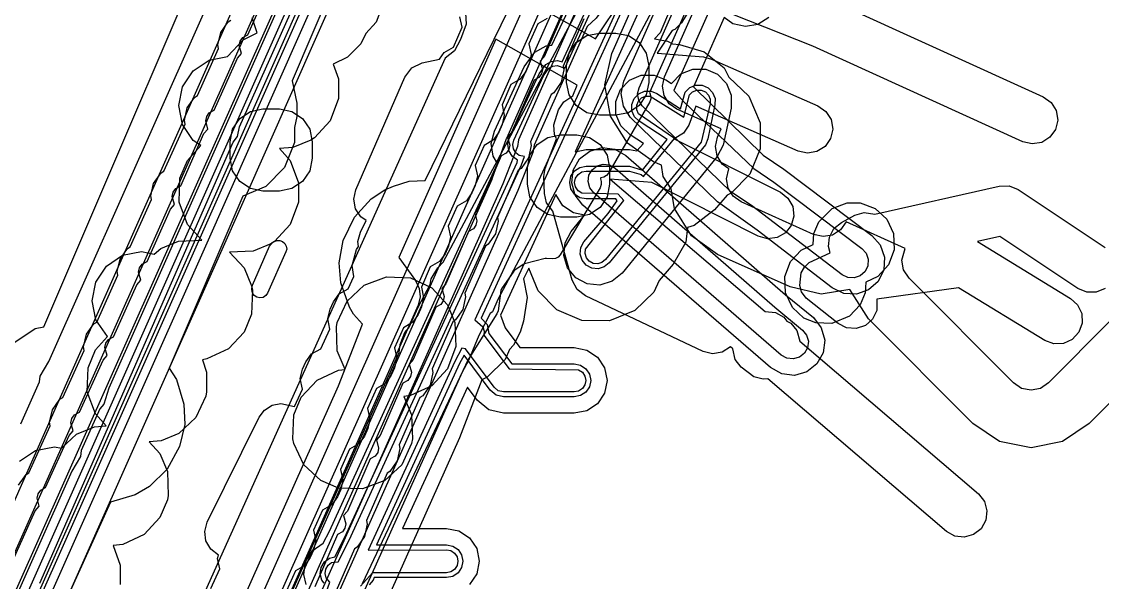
# Model space of a CAD drawing. Header units: metres. Extents: x 3158 to 3711, y 9867 to 11440.
# Drawn here: x 3492.4 to 3558.2, y 11117.2 to 11151.3 of the extents above; entities that cross this region are included whole.
import ezdxf

# ---------------------------------------------------------------- set-up
doc = ezdxf.new("R2010")
doc.units = ezdxf.units.M
for name, color, linetype in [('AI_GREENING_ALLOWED_ZONE', 4, 'Continuous'), ('AI_GREENING_EXCLUSIONS', 1, 'Continuous'), ('AI_GREENING_LAWN', 82, 'Continuous')]:
    doc.layers.add(name, color=color, linetype=linetype)

msp = doc.modelspace()

# ---------------------------------------------------------------- linework, layer by layer
at = {"layer": 'AI_GREENING_ALLOWED_ZONE'}
msp.add_lwpolyline([(3507.366, 11134.769), (3507.254, 11134.611), (3507.091, 11134.508), (3506.9, 11134.474), (3506.711, 11134.515), (3506.552, 11134.626), (3506.446, 11134.788), (3506.41, 11134.978), (3506.411, 11135.045), (3506.452, 11135.241), (3507.491, 11137.621), (3507.675, 11137.838), (3507.758, 11137.893), (3507.926, 11137.964), (3508.109, 11137.969), (3508.282, 11137.909), (3508.421, 11137.79), (3508.508, 11137.629), (3508.532, 11137.448), (3508.489, 11137.27), (3507.366, 11134.769)], close=True, dxfattribs=at)
at = {"layer": 'AI_GREENING_EXCLUSIONS'}
for points in [[(3555.057, 11253.579), (3503.509, 11137.439), (3438.195, 10990.621)], [(3555.97, 11253.172), (3504.422, 11137.032), (3439.109, 10990.216)], [(3462.328, 11052.43), (3511.922, 11163.78), (3521.217, 11184.753), (3520.58, 11184.671), (3519.827, 11184.874), (3519.209, 11185.35), (3518.82, 11186.027), (3518.72, 11186.801), (3518.923, 11187.554), (3520.29, 11190.311), (3520.766, 11190.929), (3521.443, 11191.318), (3522.217, 11191.418), (3522.97, 11191.215), (3523.588, 11190.738), (3523.747, 11190.461), (3550.878, 11251.676)], [(3463.241, 11052.023), (3512.836, 11163.374), (3551.793, 11251.274)], [(3493.517, 11117.118), (3505.284, 11143.948), (3505.534, 11144.305), (3505.665, 11144.879), (3522.916, 11183.387), (3523.076, 11184.23), (3523.421, 11184.828), (3523.717, 11185.174), (3540.6, 11222.861)], [(3548.217, 11215.801), (3526.562, 11167.697), (3526.612, 11166.924), (3526.318, 11165.935), (3525.865, 11165.3), (3525.334, 11164.968), (3519.415, 11151.82), (3519.456, 11151.123), (3519.115, 11150.195), (3518.738, 11149.512), (3518.174, 11149.063), (3501.827, 11112.75)], [(3477.313, 11079.81), (3511.169, 11155.935), (3507.574, 11157.971), (3507.131, 11158.353), (3506.868, 11158.876), (3506.825, 11159.459), (3507.008, 11160.015), (3507.391, 11160.458), (3507.913, 11160.722), (3508.497, 11160.765), (3509.053, 11160.581), (3512.394, 11158.689), (3535.682, 11211.155)], [(3500.266, 11101.19), (3524.852, 11156.44), (3534.84, 11173.997), (3548, 11203.656), (3548.52, 11204.667), (3549.187, 11205.66), (3549.933, 11206.527), (3551.154, 11207.606), (3552.283, 11208.337), (3553.496, 11208.908), (3554.514, 11209.245), (3556.028, 11209.535), (3558.185, 11209.705)], [(3500.944, 11100.256), (3525.766, 11156.034), (3535.734, 11173.546), (3548.914, 11203.25), (3549.394, 11204.181), (3549.997, 11205.073), (3550.692, 11205.875), (3551.709, 11206.774), (3552.722, 11207.438), (3553.81, 11207.959), (3554.828, 11208.296), (3556.017, 11208.528), (3558.128, 11208.707), (3559.627, 11208.503)], [(3558.233, 11206.512), (3557.267, 11206.596), (3556.417, 11206.549), (3555.406, 11206.213), (3554.444, 11205.65), (3553.612, 11204.891), (3552.413, 11203.051), (3551.834, 11201.892), (3534.631, 11163.229), (3531.018, 11158.137), (3526.56, 11152.096), (3526.272, 11151.833), (3526.051, 11151.754), (3522.644, 11144.093), (3522.579, 11143.683), (3521.677, 11141.422), (3508.024, 11110.765)], [(3556.594, 11202.233), (3532.082, 11147.087), (3532.727, 11146.392), (3536.952, 11142.339), (3538.18, 11141.517), (3543.531, 11137.482), (3543.791, 11137.191), (3543.919, 11136.822), (3543.919, 11136.822), (3543.897, 11136.433), (3543.727, 11136.081), (3543.436, 11135.822), (3543.068, 11135.693), (3542.678, 11135.715), (3542.327, 11135.885), (3536.815, 11140.1), (3535.565, 11140.934), (3530.16, 11146.167), (3529.952, 11146.497), (3529.885, 11146.881), (3529.971, 11147.262), (3555.369, 11204.414)], [(3537.871, 11151.527), (3537.211, 11151.111), (3536.442, 11150.979), (3535.68, 11151.152), (3535.152, 11151.526), (3533.281, 11147.316), (3537.533, 11143.154), (3538.782, 11142.315), (3544.133, 11138.28), (3544.653, 11137.698), (3544.91, 11136.961), (3544.865, 11136.182), (3544.526, 11135.479), (3543.944, 11134.96), (3543.207, 11134.703), (3542.428, 11134.747), (3541.725, 11135.086), (3537.162, 11138.589), (3534.752, 11140.313), (3529.435, 11145.478), (3529.018, 11146.138), (3528.886, 11146.907), (3529.057, 11147.668), (3553.894, 11203.557)], [(3552.744, 11201.475), (3535.543, 11162.819), (3531.838, 11157.565), (3527.365, 11151.502), (3526.808, 11150.996), (3523.591, 11143.761), (3523.508, 11143.313), (3522.588, 11141.009), (3508.935, 11110.353)], [(3491.933, 11131.74), (3493.23, 11132.608), (3493.756, 11132.712), (3506.304, 11162.026), (3506.304, 11163.231), (3506.428, 11163.567), (3506.428, 11164.08), (3506.732, 11165.611), (3507.6, 11166.908), (3508.897, 11167.776), (3509.216, 11167.839), (3514.491, 11179.106), (3520.391, 11192.771), (3520.076, 11193.329), (3519.848, 11194.069), (3519.775, 11195.465), (3520.047, 11196.555), (3520.271, 11196.971), (3520.575, 11198.554)], [(3552.945, 11198.1), (3552.579, 11197.411), (3552.319, 11197.091), (3539.937, 11169.566), (3539.858, 11169.079), (3539.586, 11168.347), (3539.338, 11168.08), (3538.767, 11166.807), (3538.043, 11165.451), (3537.983, 11165.093), (3537.569, 11164.431), (3537.249, 11164.091), (3521.38, 11134.373), (3521.049, 11133.636), (3520.923, 11133.518), (3520.217, 11132.196), (3519.586, 11130.657), (3519.213, 11129.956), (3505.077, 11098.408)], [(3552.945, 11198.1), (3552.579, 11197.411), (3552.319, 11197.091), (3539.937, 11169.566), (3539.858, 11169.079), (3539.586, 11168.347), (3539.338, 11168.08), (3538.767, 11166.807), (3538.043, 11165.451), (3537.983, 11165.093), (3537.569, 11164.431), (3537.249, 11164.091), (3521.38, 11134.373), (3521.049, 11133.636), (3520.923, 11133.518), (3520.217, 11132.196), (3519.586, 11130.657), (3519.213, 11129.956), (3505.077, 11098.408)], [(3492.363, 11126.81), (3493.498, 11129.36), (3493.531, 11129.719), (3494.052, 11130.604), (3507.484, 11160.796), (3507.783, 11161.71), (3507.991, 11161.936), (3508.576, 11163.251), (3509.122, 11164.507), (3509.146, 11164.86), (3509.684, 11165.803), (3521.352, 11192.684), (3521.3, 11193.087), (3521.388, 11193.859), (3521.642, 11194.597), (3521.884, 11194.87), (3522.361, 11196.006), (3522.647, 11197.203), (3522.614, 11197.564)], [(3492.363, 11126.81), (3493.498, 11129.36), (3493.531, 11129.719), (3494.052, 11130.604), (3507.484, 11160.796), (3507.783, 11161.71), (3507.991, 11161.936), (3508.576, 11163.251), (3509.122, 11164.507), (3509.146, 11164.86), (3509.684, 11165.803), (3521.352, 11192.684), (3521.3, 11193.087), (3521.388, 11193.859), (3521.642, 11194.597), (3521.884, 11194.87), (3522.361, 11196.006), (3522.647, 11197.203), (3522.614, 11197.564)], [(3501.439, 11100.071), (3515.37, 11131.161), (3515.447, 11131.646), (3515.717, 11132.378), (3515.965, 11132.646), (3516.533, 11133.921), (3517.259, 11135.281), (3517.319, 11135.639), (3517.733, 11136.301), (3518.059, 11136.647), (3533.92, 11166.351)], [(3501.439, 11100.071), (3515.37, 11131.161), (3515.447, 11131.646), (3515.717, 11132.378), (3515.965, 11132.646), (3516.533, 11133.921), (3517.259, 11135.281), (3517.319, 11135.639), (3517.733, 11136.301), (3518.059, 11136.647), (3533.92, 11166.351)], [(3511.084, 11159.048), (3497.711, 11128.987), (3497.4, 11128), (3497.153, 11127.732), (3496.018, 11125.184), (3495.985, 11124.823), (3495.46, 11123.933), (3482.424, 11094.674)], [(3511.084, 11159.048), (3497.711, 11128.987), (3497.4, 11128), (3497.153, 11127.732), (3496.018, 11125.184), (3495.985, 11124.823), (3495.46, 11123.933), (3482.424, 11094.674)], [(3512.769, 11156.799), (3508.87, 11147.69), (3509.143, 11146.317), (3509.143, 11145.511), (3509.012, 11144.852), (3509.012, 11143.927), (3508.392, 11142.405), (3507.269, 11141.261), (3505.858, 11140.655), (3501.387, 11130.209), (3501.832, 11129.51), (3502.282, 11128.01), (3502.325, 11126.777), (3502.011, 11125.437), (3501.259, 11124.064), (3500.188, 11122.998), (3499.318, 11122.491), (3497.806, 11122.04), (3493.386, 11112.286)], [(3503.76, 11111.35), (3511.692, 11129.135), (3513.144, 11132.879), (3512.599, 11133.488), (3512.346, 11133.913), (3511.822, 11135.389), (3511.718, 11136.618), (3511.965, 11137.972), (3512.649, 11139.381), (3513.666, 11140.498), (3514.511, 11141.047), (3515.023, 11141.268), (3515.986, 11141.57), (3516.95, 11141.618), (3523.665, 11155.386)], [(3509.802, 11113.375), (3511.157, 11117.184), (3510.935, 11117.438), (3510.868, 11117.703), (3510.907, 11117.973), (3511.047, 11118.208), (3511.267, 11118.371), (3511.658, 11118.419), (3512.324, 11119.745), (3522.82, 11142.58), (3522.997, 11143.085), (3522.688, 11143.143), (3522.467, 11143.304), (3522.325, 11143.537), (3522.283, 11143.807), (3522.348, 11144.072), (3524.166, 11147.987), (3524.492, 11148.445), (3524.729, 11148.581), (3524.999, 11148.616), (3525.453, 11148.45), (3528.756, 11155.665)], [(3510.812, 11117.11), (3510.664, 11117.309), (3510.568, 11117.688), (3510.625, 11118.074), (3510.825, 11118.409), (3511.138, 11118.642), (3511.469, 11118.725), (3512.052, 11119.871), (3522.548, 11142.705), (3522.586, 11142.865), (3522.246, 11143.101), (3522.044, 11143.434), (3521.984, 11143.82), (3522.076, 11144.199), (3523.894, 11148.113), (3524.294, 11148.671), (3524.633, 11148.865), (3525.02, 11148.915), (3525.301, 11148.839), (3528.431, 11155.676)], [(3579.93, 11149.518), (3557.372, 11126.828), (3555.748, 11125.74), (3553.832, 11125.357), (3551.915, 11125.738), (3550.29, 11126.826), (3543.927, 11133.204), (3542.802, 11134.994), (3541.064, 11134.702), (3539.163, 11135.14), (3534.75, 11137.123), (3533.161, 11138.255), (3532.126, 11139.909), (3531.924, 11141.11), (3531.449, 11141.866), (3531.334, 11142.544), (3530.856, 11142.758), (3529.268, 11143.881), (3528.228, 11145.525), (3527.894, 11147.441), (3528.317, 11149.339), (3530.99, 11155.408)], [(3509.723, 11117.03), (3509.57, 11117.637), (3509.683, 11118.409), (3510.083, 11119.079), (3510.751, 11119.556), (3511.144, 11120.289), (3521.37, 11142.654), (3521.104, 11143.091), (3520.984, 11143.862), (3521.169, 11144.62), (3522.987, 11148.534), (3523.637, 11149.424), (3524.313, 11149.813), (3524.668, 11149.859), (3526.869, 11154.547)], [(3529.756, 11154.487), (3519.988, 11133.149), (3520.466, 11132.712), (3520.553, 11132.453), (3520.536, 11132.21), (3522.073, 11130.154), (3526.299, 11130.101), (3526.526, 11129.949), (3526.678, 11129.722), (3526.731, 11129.454), (3526.678, 11129.186), (3526.526, 11128.959), (3526.299, 11128.808), (3526.031, 11128.754), (3521.722, 11128.754), (3521.408, 11128.829), (3521.161, 11129.035), (3519.415, 11131.372), (3519.193, 11131.421), (3518.766, 11130.614), (3513.489, 11119.135), (3518.25, 11119.154), (3518.518, 11119.1), (3518.745, 11118.949), (3518.897, 11118.721), (3518.95, 11118.454), (3518.897, 11118.186), (3518.745, 11117.959), (3518.518, 11117.807), (3518.25, 11117.754), (3513.747, 11117.754), (3513.029, 11116.934)], [(3529.966, 11154.224), (3520.36, 11133.241), (3520.727, 11132.862), (3520.838, 11132.307), (3522.223, 11130.454), (3526.031, 11130.454), (3526.414, 11130.378), (3526.738, 11130.161), (3526.955, 11129.837), (3527.031, 11129.454), (3526.955, 11129.072), (3526.738, 11128.747), (3526.414, 11128.53), (3526.031, 11128.454), (3521.722, 11128.454), (3521.274, 11128.56), (3520.921, 11128.856), (3519.325, 11130.991), (3519.038, 11130.488), (3514.007, 11119.454), (3518.25, 11119.454), (3518.633, 11119.377), (3518.957, 11119.161), (3519.174, 11118.836), (3519.25, 11118.454), (3519.174, 11118.071), (3518.957, 11117.746), (3518.633, 11117.53), (3518.25, 11117.454), (3513.858, 11117.454), (3513.804, 11117.301), (3513.545, 11117.009)], [(3491.801, 11118.346), (3493.229, 11121.519), (3493.472, 11121.795), (3493.342, 11122.288), (3493.403, 11122.554), (3493.562, 11122.776), (3493.865, 11122.933), (3495.292, 11126.106), (3495.536, 11126.382), (3495.406, 11126.874), (3495.467, 11127.141), (3495.625, 11127.363), (3495.928, 11127.52), (3497.356, 11130.693), (3497.599, 11130.969), (3497.469, 11131.461), (3497.53, 11131.727), (3497.689, 11131.95), (3497.992, 11132.107), (3499.414, 11135.278), (3499.656, 11135.555), (3499.524, 11136.047), (3499.584, 11136.313), (3499.741, 11136.536), (3500.043, 11136.695), (3501.455, 11139.875), (3501.697, 11140.152), (3501.564, 11140.644), (3501.624, 11140.91), (3501.782, 11141.134), (3502.084, 11141.292), (3503.495, 11144.472), (3503.737, 11144.749), (3503.605, 11145.241), (3503.665, 11145.507), (3503.822, 11145.731), (3504.124, 11145.889), (3505.536, 11149.069), (3505.778, 11149.346), (3505.645, 11149.838), (3505.705, 11150.105), (3505.863, 11150.328), (3506.165, 11150.486), (3507.576, 11153.666)], [(3577.457, 11151.995), (3554.893, 11129.298), (3554.405, 11128.972), (3553.83, 11128.857), (3553.255, 11128.971), (3552.768, 11129.298), (3546.405, 11135.676), (3546.073, 11136.181), (3545.968, 11136.777), (3546.163, 11137.489), (3542.586, 11139.097), (3542.242, 11138.608), (3541.746, 11138.298), (3541.168, 11138.201), (3540.598, 11138.332), (3536.185, 11140.316), (3535.708, 11140.655), (3535.398, 11141.151), (3535.301, 11141.728), (3535.444, 11142.324), (3535.03, 11142.619), (3534.719, 11143.114), (3534.622, 11143.69), (3534.751, 11144.259), (3534.972, 11144.754), (3532.282, 11145.954), (3531.805, 11146.291), (3531.805, 11146.291), (3531.493, 11146.784), (3531.393, 11147.359), (3531.52, 11147.929), (3534.193, 11153.998)], [(3530.416, 11152.924), (3526.094, 11143.363), (3526.755, 11143.494), (3529.385, 11143.494), (3529.839, 11143.416), (3530.251, 11143.867), (3529.426, 11144.389), (3528.868, 11144.934), (3528.561, 11145.652), (3528.552, 11146.432), (3528.842, 11147.157), (3529.387, 11147.715), (3530.105, 11148.022), (3530.885, 11148.031), (3531.61, 11147.741), (3531.947, 11147.521), (3532.524, 11148.11), (3533.248, 11148.4), (3534.029, 11148.39), (3534.746, 11148.083), (3535.291, 11147.525), (3535.581, 11146.8), (3535.571, 11146.02), (3535.087, 11143.762), (3534.721, 11143.073), (3528.937, 11135.983), (3528.335, 11135.486), (3527.589, 11135.257), (3526.812, 11135.331), (3526.123, 11135.697), (3525.626, 11136.299), (3525.397, 11137.045), (3525.471, 11137.822), (3525.837, 11138.511), (3526.655, 11139.514), (3525.99, 11139.646), (3525.341, 11140.08), (3524.901, 11140.758), (3521.542, 11133.419), (3521.834, 11132.646), (3522.724, 11131.454), (3526.031, 11131.454), (3526.796, 11131.302), (3527.445, 11130.869), (3527.879, 11130.22), (3528.031, 11129.454), (3527.879, 11128.689), (3527.445, 11128.04), (3526.796, 11127.607), (3526.031, 11127.454), (3521.722, 11127.454), (3520.826, 11127.666), (3520.12, 11128.257), (3519.53, 11129.047), (3515.569, 11120.454), (3518.25, 11120.454), (3519.015, 11120.301), (3519.664, 11119.868), (3520.098, 11119.219), (3520.25, 11118.454), (3520.098, 11117.688), (3519.664, 11117.039)], [(3522.491, 11152.97), (3527.327, 11150.231), (3529.015, 11152.764)], [(3514.48, 11152.6), (3513.972, 11151.245), (3513.358, 11150.56), (3513.038, 11149.93), (3512.228, 11149.12), (3511.363, 11148.701), (3511.682, 11147.796), (3511.682, 11146.609), (3511.175, 11145.254), (3510.215, 11144.223), (3509.993, 11144.073), (3508.91, 11143.62), (3508.093, 11143.565), (3508.747, 11142.84), (3509.255, 11141.486), (3509.255, 11140.298), (3508.747, 11138.944), (3507.787, 11137.912), (3507.566, 11137.763), (3506.482, 11137.31), (3505.059, 11137.255), (3505.945, 11136.296), (3506.398, 11135.213), (3506.453, 11134.942), (3506.398, 11133.483), (3505.945, 11132.4), (3504.985, 11131.368), (3503.681, 11130.766), (3503.406, 11130.711), (3503.662, 11129.958), (3503.662, 11128.77), (3503.608, 11128.499), (3503.005, 11127.194), (3501.973, 11126.235), (3500.89, 11125.781), (3500.168, 11125.727), (3500.821, 11125.002), (3501.274, 11123.918), (3501.329, 11122.46), (3501.274, 11122.189), (3500.821, 11121.105), (3499.861, 11120.073), (3498.557, 11119.471), (3497.966, 11119.416), (3498.407, 11118.221), (3498.407, 11117.034)], [(3525.578, 11152.335), (3524.199, 11149.15), (3523.96, 11148.871), (3524.097, 11148.38), (3524.039, 11148.113), (3523.884, 11147.889), (3523.584, 11147.728), (3522.205, 11144.543), (3521.966, 11144.264), (3522.103, 11143.773), (3522.045, 11143.506), (3521.89, 11143.281), (3521.59, 11143.12), (3520.211, 11139.935), (3519.972, 11139.656), (3520.109, 11139.165), (3520.051, 11138.898), (3519.896, 11138.673), (3519.595, 11138.512), (3518.217, 11135.327), (3517.978, 11135.048), (3518.115, 11134.558), (3518.057, 11134.291), (3517.902, 11134.066), (3517.601, 11133.905), (3516.223, 11130.72), (3515.983, 11130.441), (3516.12, 11129.95), (3516.063, 11129.683), (3515.908, 11129.458), (3515.607, 11129.297), (3514.229, 11126.112), (3513.989, 11125.833), (3514.126, 11125.342), (3514.069, 11125.075), (3513.913, 11124.851), (3513.613, 11124.69), (3512.235, 11121.505), (3511.995, 11121.226), (3512.132, 11120.735), (3512.075, 11120.468), (3511.919, 11120.243), (3511.619, 11120.082), (3510.24, 11116.897)], [(3541.765, 11152.534), (3554.571, 11146.71), (3555.046, 11146.369), (3555.355, 11145.871), (3555.449, 11145.294), (3555.316, 11144.724), (3554.974, 11144.249), (3554.476, 11143.94), (3553.899, 11143.846), (3553.329, 11143.979), (3540.557, 11149.788), (3533.736, 11152.497)], [(3492.276, 11124.54), (3493.25, 11125.19), (3494.398, 11125.418), (3494.823, 11125.334), (3495.744, 11126.183), (3496.827, 11126.636), (3497.549, 11126.691), (3496.896, 11127.416), (3496.388, 11128.77), (3496.443, 11130.229), (3496.896, 11131.312), (3497.636, 11132.125), (3496.915, 11133.145), (3496.687, 11134.294), (3496.915, 11135.442), (3497.566, 11136.415), (3498.539, 11137.065), (3499.687, 11137.294), (3500.458, 11137.14), (3500.868, 11137.477), (3501.951, 11137.931), (3503.374, 11137.985), (3502.488, 11138.944), (3501.98, 11140.298), (3502.035, 11141.757), (3502.488, 11142.84), (3503.314, 11143.738), (3502.842, 11144.053), (3502.192, 11145.026), (3501.964, 11146.174), (3502.192, 11147.322), (3502.842, 11148.296), (3503.816, 11148.946), (3504.927, 11149.167), (3505.876, 11150.183), (3506.741, 11150.601), (3506.421, 11151.506)], [(3533.055, 11152.043), (3532.559, 11151.219), (3532.146, 11150.805), (3531.992, 11150.741), (3531.07, 11149.356), (3533.89, 11149.132), (3534.376, 11149.009), (3540.861, 11146.152), (3541.34, 11145.816), (3541.655, 11145.322), (3541.756, 11144.745), (3541.629, 11144.174), (3541.293, 11143.695), (3540.799, 11143.381), (3540.223, 11143.279), (3539.652, 11143.406), (3533.43, 11146.147), (3533.006, 11144.99), (3532.683, 11144.502), (3532.12, 11144.159), (3538.574, 11140.905), (3539.035, 11140.545), (3539.324, 11140.035), (3539.395, 11139.454), (3539.238, 11138.89), (3538.878, 11138.429), (3538.369, 11138.141), (3537.788, 11138.07), (3537.224, 11138.226), (3530.745, 11141.493), (3528.211, 11141.706), (3537.644, 11133.643), (3538.277, 11133.588), (3538.787, 11133.302), (3538.976, 11133.062), (3539.209, 11132.94), (3539.585, 11132.492), (3539.752, 11131.84), (3550.623, 11122.548), (3550.985, 11122.088), (3551.143, 11121.525), (3551.074, 11120.944), (3550.788, 11120.433), (3550.328, 11120.071), (3549.765, 11119.913), (3549.184, 11119.982), (3548.673, 11120.268), (3537.804, 11129.559), (3537.518, 11129.523), (3536.953, 11129.678), (3536.194, 11130.269), (3535.832, 11130.729), (3535.683, 11131.372), (3535.545, 11131.49), (3535.031, 11131.17), (3534.452, 11131.082), (3533.884, 11131.223), (3526.706, 11134.592), (3526.198, 11134.981), (3525.899, 11135.547), (3524.727, 11139.744), (3524.343, 11140.25), (3524.214, 11140.821), (3524.186, 11141.853), (3524.259, 11142.356), (3524.95, 11144.162), (3524.82, 11144.42), (3524.778, 11145.004), (3525.081, 11145.917), (3525.393, 11146.412), (3525.95, 11146.767), (3526.201, 11147.421), (3521.265, 11150.217), (3515.349, 11136.93), (3516.372, 11135.524), (3516.6, 11135.056), (3516.655, 11134.538), (3516.529, 11134.033), (3501.636, 11100.58)], [(3503.907, 11116.788), (3504.455, 11117.981), (3504.325, 11118.621), (3504.373, 11118.823), (3503.911, 11119.179), (3503.62, 11119.687), (3503.545, 11120.267), (3503.698, 11120.832), (3506.867, 11127.217), (3507.189, 11127.649), (3507.644, 11127.939), (3508.172, 11128.05), (3509, 11127.863), (3509.489, 11128.927), (3509.359, 11129.567), (3509.495, 11130.136), (3509.704, 11130.591), (3510.047, 11131.064), (3510.618, 11131.382), (3511.167, 11132.576), (3511.037, 11133.216), (3511.173, 11133.785), (3511.382, 11134.239), (3511.725, 11134.713), (3512.281, 11135.029), (3512.608, 11135.78), (3512.524, 11136.449), (3512.778, 11137.422), (3512.908, 11137.609), (3512.868, 11137.91), (3513.021, 11138.475), (3513.371, 11139.183), (3513.045, 11139.408), (3512.729, 11139.9), (3512.624, 11140.476), (3512.748, 11141.048), (3515.727, 11147.904), (3516.15, 11148.464), (3516.781, 11148.771), (3517.84, 11149.004), (3518.118, 11149.407), (3518.682, 11149.736), (3519.206, 11150.941), (3519.062, 11151.579)], [(3524.382, 11151.477), (3523.816, 11151.152), (3523.272, 11149.925), (3523.411, 11149.287), (3523.283, 11148.716), (3523.08, 11148.259), (3522.743, 11147.78), (3522.177, 11147.454), (3521.635, 11146.228), (3521.774, 11145.59), (3521.646, 11145.019), (3521.444, 11144.562), (3521.107, 11144.083), (3520.541, 11143.757), (3519.998, 11142.53), (3520.138, 11141.892), (3520.01, 11141.321), (3519.808, 11140.864), (3519.471, 11140.385), (3518.905, 11140.059), (3518.362, 11138.832), (3518.502, 11138.194), (3518.374, 11137.623), (3518.172, 11137.166), (3517.835, 11136.687), (3517.269, 11136.361), (3516.726, 11135.134), (3516.865, 11134.496), (3516.738, 11133.925), (3516.535, 11133.467), (3516.199, 11132.989), (3515.632, 11132.663), (3515.09, 11131.436), (3515.229, 11130.798), (3515.101, 11130.227), (3514.899, 11129.769), (3514.562, 11129.291), (3513.996, 11128.965), (3513.453, 11127.738), (3513.593, 11127.1), (3513.465, 11126.528), (3513.263, 11126.071), (3512.926, 11125.592), (3512.36, 11125.266), (3511.812, 11124.036), (3511.949, 11123.398), (3511.819, 11122.827), (3511.615, 11122.371), (3511.277, 11121.893), (3510.71, 11121.569), (3510.163, 11120.344), (3510.3, 11119.705), (3510.171, 11119.134), (3509.967, 11118.678), (3509.628, 11118.2), (3509.061, 11117.876), (3508.514, 11116.651)], [(3531.867, 11152.046), (3531.263, 11150.601), (3530.919, 11150.237), (3531.699, 11150.092), (3532.015, 11149.94), (3532.44, 11149.899), (3533.934, 11149.45), (3535.143, 11148.463), (3535.44, 11147.911), (3536.664, 11146.75), (3537.342, 11145.129), (3537.342, 11143.545), (3536.718, 11142.004), (3535.584, 11140.844), (3535.327, 11140.716), (3534.56, 11139.829), (3533.328, 11138.871), (3532.93, 11138.761), (3532.819, 11137.876), (3532.048, 11136.52), (3531.193, 11135.532), (3530.88, 11134.834), (3529.72, 11133.7), (3528.179, 11133.076), (3526.498, 11133.096), (3524.974, 11133.754), (3523.84, 11134.914), (3523.263, 11136.294), (3522.94, 11135.626), (3523.165, 11134.494), (3522.944, 11133.053), (3522.732, 11132.398), (3522.339, 11131.608), (3522.09, 11131.341), (3521.818, 11130.728), (3520.738, 11129.648), (3520.413, 11129.496), (3519.039, 11125.967), (3509.926, 11105.533)], [(3526.612, 11151.453), (3525.356, 11148.581), (3525.397, 11148.36), (3525.232, 11147.597), (3524.789, 11146.955), (3524.618, 11146.845), (3523.362, 11143.974), (3523.403, 11143.752), (3523.238, 11142.989), (3522.795, 11142.347), (3522.624, 11142.237), (3521.368, 11139.366), (3521.408, 11139.145), (3521.244, 11138.382), (3520.8, 11137.74), (3520.63, 11137.63), (3519.374, 11134.759), (3519.414, 11134.537), (3519.25, 11133.774), (3518.806, 11133.132), (3518.636, 11133.022), (3517.38, 11130.151), (3517.42, 11129.929), (3517.256, 11129.167), (3516.812, 11128.525), (3516.642, 11128.415), (3515.386, 11125.543), (3515.426, 11125.322), (3515.262, 11124.559), (3514.818, 11123.917), (3514.648, 11123.807), (3513.391, 11120.936), (3513.432, 11120.714), (3513.268, 11119.951), (3512.824, 11119.309), (3512.653, 11119.199), (3511.397, 11116.328)], [(3492.218, 11123.087), (3492.671, 11123.723), (3492.843, 11123.83), (3494.143, 11126.691), (3494.106, 11126.913), (3494.281, 11127.674), (3494.734, 11128.309), (3494.906, 11128.417), (3496.207, 11131.278), (3496.17, 11131.5), (3496.345, 11132.261), (3496.798, 11132.896), (3496.97, 11133.004), (3498.263, 11135.857), (3498.224, 11136.079), (3498.396, 11136.841), (3498.845, 11137.478), (3499.017, 11137.587), (3500.303, 11140.454), (3500.265, 11140.676), (3500.436, 11141.438), (3500.886, 11142.076), (3501.057, 11142.184), (3502.344, 11145.052), (3502.305, 11145.274), (3502.477, 11146.035), (3502.926, 11146.673), (3503.098, 11146.781), (3504.384, 11149.649), (3504.346, 11149.871), (3504.517, 11150.632), (3504.967, 11151.27), (3505.138, 11151.378)], [(3558.338, 11135.042), (3557.797, 11134.817), (3557.212, 11134.817), (3556.671, 11135.041), (3551.921, 11138.21), (3550.561, 11137.904), (3556.231, 11134.447), (3556.662, 11134.05), (3556.908, 11133.519), (3556.932, 11132.935), (3556.731, 11132.385), (3556.335, 11131.954), (3555.804, 11131.708), (3555.219, 11131.684), (3554.669, 11131.885), (3549.408, 11135.093), (3544.45, 11134.388), (3544.443, 11133.711), (3544.184, 11133.187), (3543.744, 11132.801), (3543.19, 11132.613), (3542.606, 11132.651), (3542.081, 11132.91), (3540.135, 11134.458), (3539.865, 11134.845), (3539.755, 11135.235), (3539.843, 11135.993), (3540.04, 11136.347), (3540.325, 11136.635), (3540.325, 11136.635), (3541.595, 11137.217), (3541.502, 11137.594), (3541.559, 11138.177), (3541.834, 11138.693), (3542.286, 11139.065), (3543.109, 11139.506), (3543.669, 11139.676), (3544.327, 11139.579), (3551.89, 11141.277), (3552.493, 11141.289), (3553.051, 11141.062), (3558.336, 11137.536)]]:
    msp.add_lwpolyline(points, dxfattribs=at)
for points in [[(3529.978, 11150.004), (3530.412, 11149.355), (3530.564, 11148.59), (3530.564, 11147.59), (3530.412, 11146.825), (3529.978, 11146.176), (3529.329, 11145.742), (3528.564, 11145.59), (3527.564, 11145.59), (3526.799, 11145.742), (3526.15, 11146.176), (3525.716, 11146.825), (3525.564, 11147.59), (3525.564, 11148.59), (3525.716, 11149.355), (3526.15, 11150.004), (3526.799, 11150.438), (3527.564, 11150.59), (3528.564, 11150.59), (3529.329, 11150.438), (3529.978, 11150.004)], [(3525.831, 11141.112), (3525.755, 11141.494), (3525.831, 11141.877), (3526.048, 11142.201), (3526.372, 11142.418), (3526.755, 11142.494), (3529.385, 11142.494), (3530.183, 11142.256), (3531.692, 11144.107), (3529.972, 11145.227), (3529.693, 11145.5), (3529.54, 11145.858), (3529.535, 11146.249), (3529.68, 11146.611), (3529.953, 11146.89), (3530.311, 11147.043), (3530.702, 11147.048), (3531.064, 11146.903), (3532.495, 11145.971), (3532.79, 11146.999), (3533.069, 11147.272), (3533.431, 11147.417), (3533.822, 11147.412), (3534.18, 11147.258), (3534.453, 11146.979), (3534.598, 11146.617), (3534.593, 11146.227), (3534.154, 11144.153), (3534.009, 11143.791), (3528.162, 11136.615), (3527.861, 11136.366), (3527.488, 11136.252), (3527.1, 11136.289), (3526.755, 11136.472), (3526.506, 11136.773), (3526.392, 11137.146), (3526.429, 11137.534), (3526.612, 11137.879), (3528.097, 11139.62), (3528.645, 11140.374), (3528.56, 11140.494), (3526.755, 11140.494), (3526.372, 11140.57), (3526.048, 11140.787), (3525.831, 11141.112)], [(3526.055, 11141.494), (3526.108, 11141.762), (3526.26, 11141.989), (3526.487, 11142.141), (3526.755, 11142.194), (3529.385, 11142.194), (3530.1, 11141.973), (3530.241, 11141.853), (3532.136, 11144.176), (3529.941, 11145.669), (3529.833, 11145.92), (3529.83, 11146.193), (3529.931, 11146.447), (3530.122, 11146.642), (3530.373, 11146.75), (3530.646, 11146.753), (3532.698, 11145.481), (3533.037, 11146.83), (3533.233, 11147.02), (3533.486, 11147.122), (3533.76, 11147.119), (3534.011, 11147.011), (3534.201, 11146.816), (3534.303, 11146.562), (3534.299, 11146.289), (3533.758, 11143.955), (3527.929, 11136.805), (3527.719, 11136.631), (3527.458, 11136.551), (3527.186, 11136.577), (3526.945, 11136.705), (3526.771, 11136.915), (3526.691, 11137.176), (3526.717, 11137.448), (3529.056, 11140.4), (3528.707, 11140.794), (3526.487, 11140.847), (3526.26, 11140.999), (3526.108, 11141.226), (3526.055, 11141.494)], [(3509.5, 11145.389), (3509.934, 11144.74), (3510.086, 11143.975), (3510.086, 11142.975), (3509.934, 11142.21), (3509.5, 11141.561), (3508.851, 11141.127), (3508.086, 11140.975), (3507.086, 11140.975), (3506.321, 11141.127), (3505.672, 11141.561), (3505.238, 11142.21), (3505.086, 11142.975), (3505.086, 11143.975), (3505.238, 11144.74), (3505.672, 11145.389), (3506.321, 11145.823), (3507.086, 11145.975), (3508.086, 11145.975), (3508.851, 11145.823), (3509.5, 11145.389)], [(3527.599, 11143.806), (3528.033, 11143.157), (3528.185, 11142.392), (3528.185, 11141.392), (3528.033, 11140.627), (3527.599, 11139.978), (3526.95, 11139.544), (3526.185, 11139.392), (3525.185, 11139.392), (3524.42, 11139.544), (3523.771, 11139.978), (3523.337, 11140.627), (3523.185, 11141.392), (3523.185, 11142.392), (3523.337, 11143.157), (3523.771, 11143.806), (3524.42, 11144.24), (3525.185, 11144.392), (3526.185, 11144.392), (3526.95, 11144.24), (3527.599, 11143.806)], [(3527.726, 11143.616), (3528.5, 11143.519), (3529.179, 11143.133), (3538.884, 11134.668), (3540.581, 11133.274), (3541.062, 11132.66), (3541.272, 11131.909), (3541.178, 11131.134), (3540.795, 11130.454), (3540.181, 11129.973), (3539.43, 11129.763), (3538.655, 11129.857), (3537.975, 11130.24), (3526.561, 11140.109), (3526.082, 11140.725), (3525.875, 11141.477), (3525.972, 11142.251), (3526.358, 11142.93), (3526.974, 11143.409), (3527.726, 11143.616)], [(3527.798, 11142.618), (3528.185, 11142.57), (3528.524, 11142.377), (3538.23, 11133.912), (3539.929, 11132.516), (3540.17, 11132.209), (3540.275, 11131.833), (3540.228, 11131.445), (3540.037, 11131.106), (3539.73, 11130.865), (3539.354, 11130.76), (3538.966, 11130.807), (3538.626, 11130.998), (3527.216, 11140.865), (3526.976, 11141.173), (3526.873, 11141.549), (3526.921, 11141.936), (3527.114, 11142.275), (3527.422, 11142.515), (3527.798, 11142.618)], [(3540.57, 11137.728), (3540.609, 11138.388), (3540.911, 11139.111), (3541.717, 11139.917), (3542.634, 11140.258), (3543.426, 11140.258), (3544.343, 11139.917), (3545.042, 11139.27), (3545.451, 11138.388), (3545.49, 11137.402), (3545.149, 11136.485), (3544.502, 11135.786), (3543.774, 11135.441), (3543.735, 11134.781), (3543.433, 11134.058), (3542.786, 11133.359), (3541.71, 11132.911), (3540.724, 11132.95), (3540.001, 11133.252), (3539.302, 11133.899), (3538.893, 11134.781), (3538.854, 11135.767), (3539.195, 11136.684), (3539.842, 11137.383), (3540.57, 11137.728)], [(3512.089, 11130.124), (3511.608, 11131.248), (3511.554, 11132.706), (3511.608, 11132.977), (3512.211, 11134.282), (3513.243, 11135.242), (3514.597, 11135.75), (3516.056, 11135.695), (3517.36, 11135.092), (3518.32, 11134.061), (3518.773, 11132.977), (3518.828, 11131.519), (3518.32, 11130.164), (3517.36, 11129.133), (3516.056, 11128.53), (3515.652, 11128.475), (3516.132, 11127.352), (3516.187, 11125.893), (3516.132, 11125.622), (3515.53, 11124.317), (3514.498, 11123.358), (3513.143, 11122.85), (3511.685, 11122.905), (3510.602, 11123.358), (3509.57, 11124.317), (3508.967, 11125.622), (3508.913, 11125.893), (3508.967, 11127.352), (3509.42, 11128.435), (3510.38, 11129.467), (3511.685, 11130.07), (3512.089, 11130.124)]]:
    msp.add_lwpolyline(points, close=True, dxfattribs=at)
at = {"layer": 'AI_GREENING_LAWN'}
for points in [[(3476.848, 11079.256), (3537.359, 11215.436), (3537.468, 11215.592), (3537.626, 11215.696), (3537.812, 11215.733), (3537.816, 11215.733), (3537.857, 11215.741), (3537.894, 11215.763), (3538.026, 11215.879), (3538.05, 11215.909), (3538.052, 11215.947), (3538.023, 11216.165), (3538.011, 11216.204), (3537.992, 11216.23), (3537.913, 11216.387), (3537.893, 11216.562), (3537.935, 11216.732), (3549.275, 11242.273)], [(3548.303, 11241.593), (3537.238, 11216.646), (3537.125, 11216.487), (3536.96, 11216.383), (3536.768, 11216.349), (3536.093, 11216.366), (3536.054, 11216.36), (3536.019, 11216.343), (3535.852, 11216.223), (3535.82, 11216.186), (3535.828, 11216.139), (3535.949, 11215.835), (3535.972, 11215.799), (3536.014, 11215.789), (3536.111, 11215.784), (3536.298, 11215.737), (3536.454, 11215.624), (3536.555, 11215.459), (3536.587, 11215.269), (3536.544, 11215.081), (3383.583, 10871.016)], [(3558.982, 11207.921), (3557.645, 11207.998), (3557.596, 11207.996), (3555.109, 11207.644), (3555.066, 11207.634), (3554.054, 11207.302), (3554.008, 11207.281), (3552.088, 11206.179), (3552.046, 11206.15), (3551.237, 11205.431), (3551.21, 11205.403), (3550.287, 11204.277), (3550.261, 11204.24), (3549.559, 11202.976), (3549.549, 11202.956), (3536.37, 11173.253), (3536.347, 11173.208), (3526.412, 11155.761), (3526.4, 11155.739), (3501.534, 11099.859)], [(3553.05, 11197.423), (3530.629, 11147.019), (3530.619, 11146.977), (3530.624, 11146.935), (3530.667, 11146.796), (3530.686, 11146.593), (3530.622, 11146.399), (3528.123, 11142.06), (3527.995, 11141.913), (3527.821, 11141.827), (3527.656, 11141.782), (3527.619, 11141.764), (3527.621, 11141.722), (3527.663, 11141.56), (3527.673, 11141.365), (3527.608, 11141.181), (3525.177, 11137.088), (3525.052, 11136.948), (3524.884, 11136.863), (3524.697, 11136.846), (3524.351, 11136.882), (3524.263, 11136.875), (3523, 11136.549), (3522.92, 11136.513), (3522.409, 11136.158), (3522.347, 11136.096), (3521.605, 11135.029), (3521.563, 11134.921), (3521.397, 11133.697), (3521.325, 11133.497), (3519.619, 11130.789), (3519.604, 11130.762), (3513.128, 11117.071)], [(3381.417, 10872.687), (3496.113, 11131.462), (3519.547, 11184.243)], [(3498.655, 11091.65), (3521.035, 11141.701), (3521.042, 11141.719), (3521.913, 11144.167), (3521.927, 11144.202), (3525.482, 11152.197)]]:
    msp.add_lwpolyline(points, dxfattribs=at)

doc.saveas('drawing.dxf')
